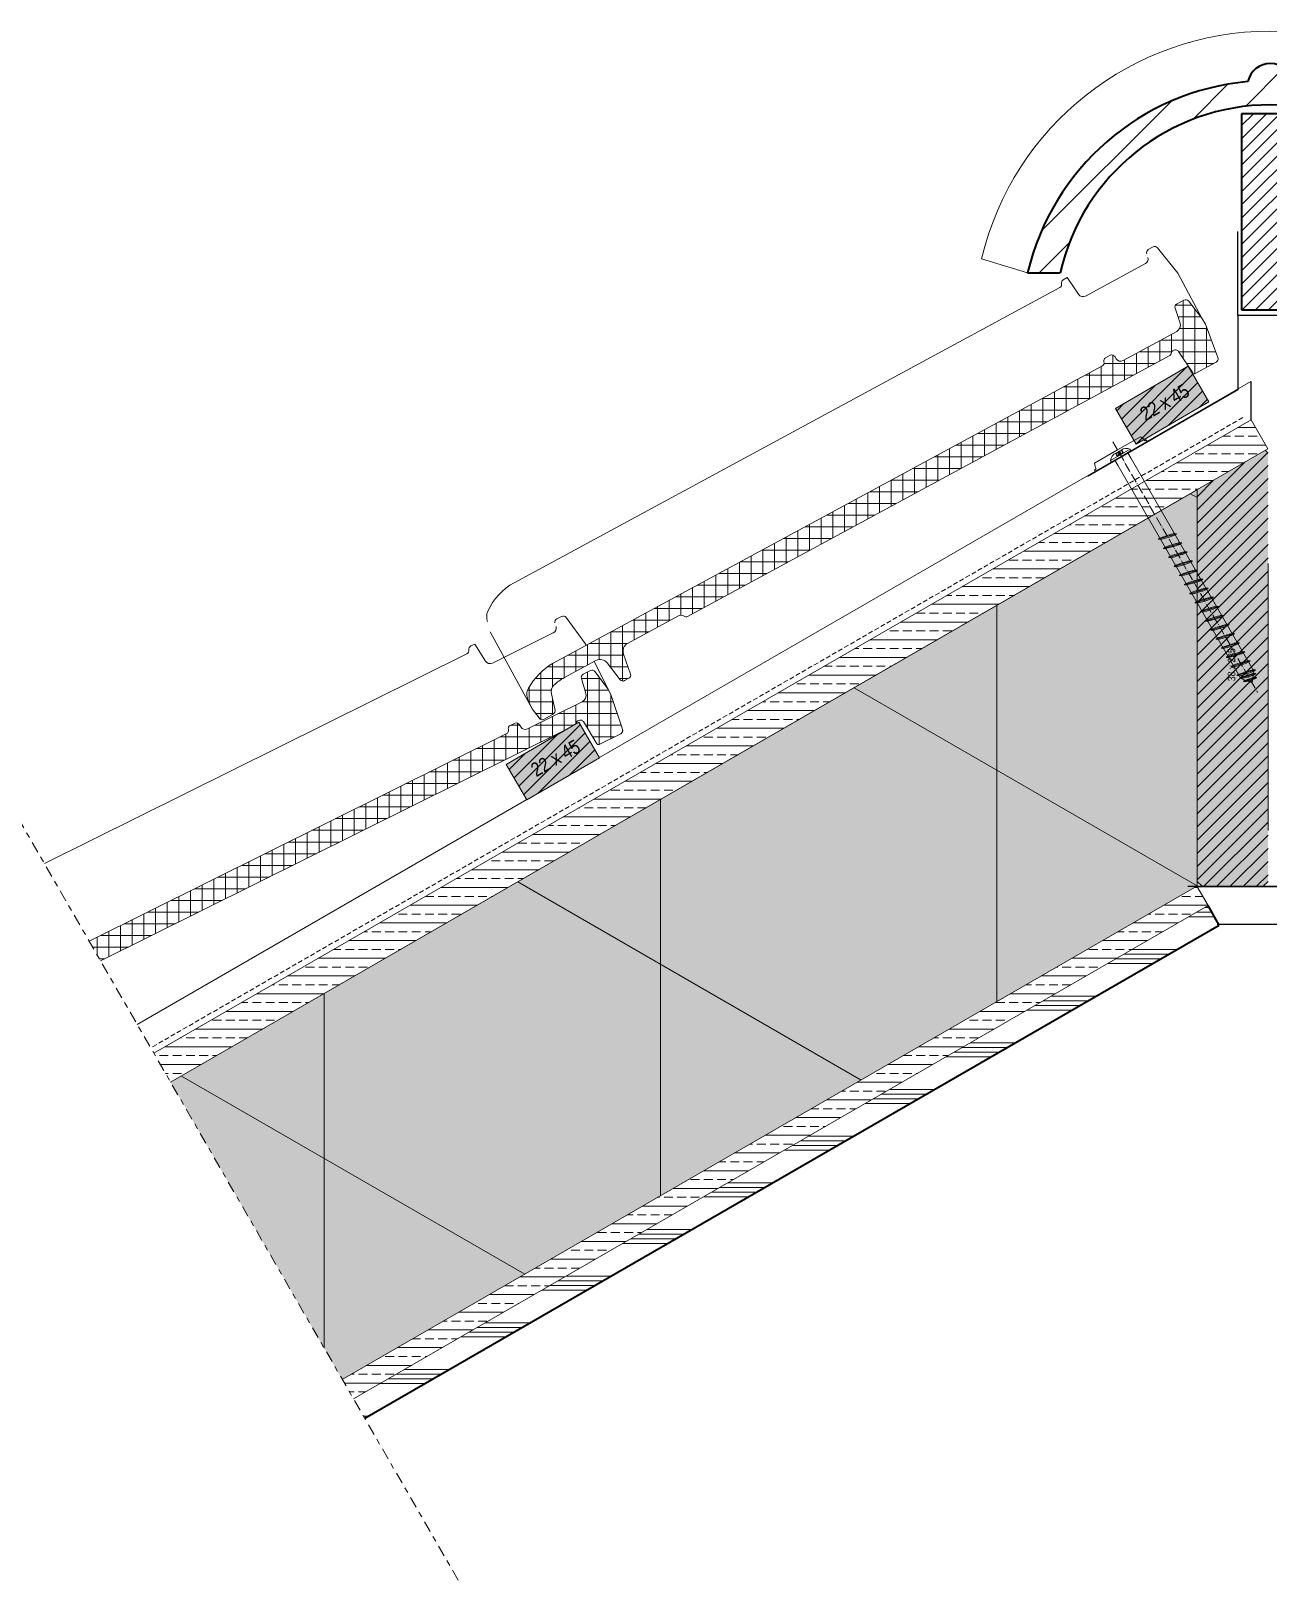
# Model space of a CAD drawing. Header units: millimetres. Extents: x 1813 to 34621, y -2347 to 13791.
# Drawn here: x 9071 to 9733, y 1155 to 1984 of the extents above; entities that cross this region are included whole.
import ezdxf

# ---------------------------------------------------------------- set-up
doc = ezdxf.new("R2010")
doc.units = ezdxf.units.MM
for name, pattern in [('MV_center', [15, 6, -3, 3, -3]), ('MV_hartlijn_staal', [6.6, 5, -0.8, 0, -0.8]), ('MV_hidden', [3.75, 2.5, -1.25])]:
    doc.linetypes.add(name, pattern=pattern)
for name, color, linetype, lineweight in [('A-ANNO-NOTE', 131, 'Continuous', 18), ('A-DETL', 90, 'Continuous', 13), ('A-DETL-GENF', 92, 'Continuous', 18), ('A-DETL-MEDM', 33, 'Continuous', 18), ('A-DETL-THIN', 151, 'Continuous', 18)]:
    doc.layers.add(name, color=color, linetype=linetype, lineweight=lineweight)
doc.styles.add('Swis721 Cn BT', font='swissc.ttf', dxfattribs={"height": 4})
doc.styles.add('Swis721 Cn BT_1', font='swissc.ttf', dxfattribs={"height": 7.5})
pattern_1 = [(0, (0, 0), (0, 9.476), []), (0, (0, 4.738), (0, 9.476), [4.738, -2.369])]
pattern_2 = [(0, (0, 0), (0, 6.25), []), (90, (0, 0), (-6.25, 4e-16), [])]

# ---------------------------------------------------------------- blocks, each defined once
blk = doc.blocks.new('42 isolatie - Type 1-5117734-Details Verbouwingen')
at = {"layer": 'A-DETL-GENF'}
blk.add_hatch(color=256, dxfattribs=at).paths.add_polyline_path([(272.08, 1.07), (800.28, 1.07), (800.28, 0.8), (906.51, 184.8), (272.08, 184.8), (272.08, 34.57)])
at = {"layer": 'A-DETL-GENF', "lineweight": 13}
h = blk.add_hatch(dxfattribs=at)
h.set_pattern_fill('FP_6', color=256, style=0, pattern_type=2)
h.set_pattern_definition([(60, (-2126.39, 181.76), (-155.885, 90), []), (120, (-2126.39, 181.76), (-155.885, -90), [])])
h.paths.add_polyline_path([(272.08, 1.07), (800.28, 1.07), (800.28, 0.8), (906.51, 184.8), (272.08, 184.8), (272.08, 34.57)])
at = {"layer": 'A-DETL-GENF'}
for p, q in [((906.51, 184.8), (272.08, 184.8)), ((801.69, 3.25), (906.51, 184.8)), ((800.28, 0.8), (801.69, 3.25))]:
    blk.add_line(p, q, dxfattribs=at)
blk = doc.blocks.new('00 hout_rechthoekig_sls1 - Vuren Gewolmaniseerd 22x45-V175-Details Verbouwingen')
at = {"layer": 'A-DETL-GENF', "lineweight": 13}
blk.add_hatch(color=256, dxfattribs=at).paths.add_polyline_path([(0, -22), (45, -22), (45, 0), (0, 0), (0, -20.43)])
at = {"layer": 'A-DETL-MEDM', "lineweight": 13}
h = blk.add_hatch(dxfattribs=at)
h.set_pattern_fill('FP_249', color=256, style=0, pattern_type=2)
h.set_pattern_definition([(14.83, (-8861.897, 3310.562), (-1.2797598, 4.8334475), [])])
h.paths.add_polyline_path([(0, -22), (45, -22), (45, 0), (0, 0), (0, -20.43)])
at = {"layer": 'A-DETL-MEDM'}
for p, q in [((0, 0), (45, 0)), ((0, -22), (0, 0)), ((45, 0), (45, -22)), ((45, 0), (45, -22)), ((45, 0), (45, -22)), ((45, -22), (0, -22)), ((45, -22), (0, -22))]:
    blk.add_line(p, q, dxfattribs=at)
blk = doc.blocks.new('47 dakpan OVH-pan_ver1 - nokvorst-5112820-Details Verbouwingen')
at = {"layer": 'A-DETL-GENF', "lineweight": 13}
h = blk.add_hatch(dxfattribs=at)
h.set_pattern_fill('FP_250', color=256, style=0, pattern_type=2)
h.set_pattern_definition([(45, (-9734.146, -1919.421), (-10.606602, 10.606602), [])])
h.paths.add_polyline_path([(-112.35, -64.73), (-109.86, -55.53), (-106.69, -46.67), (-102.83, -38.16), (-98.25, -29.94), (-92.99, -22.07), (-87.15, -14.7), (-80.71, -7.84), (-73.69, -1.48), (-66.23, 4.25), (-58.32, 9.34), (-49.97, 13.8), (-41.34, 17.55), (-32.43, 20.57), (-23.24, 22.87), (-13.96, 24.41), (-4.59, 25.17), (4.88, 25.17), (14.26, 24.41), (23.54, 22.87), (32.73, 20.57), (41.64, 17.55), (50.27, 13.8), (58.62, 9.34), (66.53, 4.25), (73.99, -1.48), (81.01, -7.84), (87.45, -14.7), (93.29, -22.07), (98.55, -29.94), (103.13, -38.16), (106.99, -46.67), (110.16, -55.53), (112.65, -64.73), (130.15, -64.73), (127.11, -53.91), (123.24, -43.51), (118.57, -33.54), (113.03, -23.93), (106.67, -14.75), (99.63, -6.18), (91.89, 1.76), (83.47, 9.08), (74.52, 15.64), (65.06, 21.42), (55.08, 26.44), (44.8, 30.58), (34.28, 33.83), (23.44, 36.21), (12.3, 37.71), (11.28, 40.59), (9.59, 43.13), (7.33, 45.18), (4.64, 46.62), (1.68, 47.36), (-1.37, 47.36), (-4.33, 46.62), (-7.02, 45.18), (-9.27, 43.13), (-10.97, 40.59), (-11.99, 37.71), (-23.13, 36.21), (-33.96, 33.83), (-44.49, 30.58), (-54.77, 26.44), (-64.75, 21.42), (-74.21, 15.64), (-83.15, 9.08), (-91.58, 1.75), (-99.32, -6.19), (-106.36, -14.75), (-112.72, -23.93), (-118.25, -33.54), (-122.93, -43.51), (-126.79, -53.91), (-129.84, -64.73)])
at = {"layer": 'A-DETL-GENF'}
for p, q in [((-129.84, -64.73), (-154.55, -57.17)), ((154.55, -56.81), (130.15, -64.73))]:
    blk.add_line(p, q, dxfattribs=at)
at = {"layer": 'A-DETL-GENF', "lineweight": 35}
for p, q in [((-129.84, -64.73), (-112.35, -64.73)), ((112.65, -64.73), (130.15, -64.73))]:
    blk.add_line(p, q, dxfattribs=at)
at = {"layer": 'A-DETL-GENF'}
blk.add_arc((0.04, -94.25), 158.98, 13.62254, 166.51318, dxfattribs=at)
at = {"layer": 'A-DETL-GENF', "lineweight": 35}
for centre, radius, start, end in [((0.16, 35.01), 12.44, 12.55761, 167.44239), ((0.16, -95.26), 133.53, 95.21906, 166.78216), ((0.16, -95.26), 133.53, 13.21906, 84.78094), ((0.15, -90.04), 115.31, 12.68038, 167.32103)]:
    blk.add_arc(centre, radius, start, end, dxfattribs=at)
blk = doc.blocks.new('NLRS_00_DI_hout_rechthoekig1 - SLS 38x235-5112782-Details Verbouwingen')
at = {"layer": 'A-DETL-GENF'}
h = blk.add_hatch(color=256, dxfattribs=at)
h.paths.add_polyline_path([(0, -2.83), (0, -35.17), (2.83, -38), (232.17, -38), (233.59, -36.58), (212.46, 0), (2.83, 0)])
h.paths.add_polyline_path([(234.72, -2.55), (235, -3.03), (235, -2.83)])
at = {"layer": 'A-DETL-MEDM', "lineweight": 13}
h = blk.add_hatch(dxfattribs=at)
h.set_pattern_fill('FP_251', color=256, style=0, pattern_type=2)
h.set_pattern_definition([(315, (-1526.112, 9695.035), (3.535534, 3.535534), [])])
h.paths.add_polyline_path([(0, -2.83), (0, -35.17), (2.83, -38), (232.17, -38), (233.59, -36.58), (212.46, 0), (2.83, 0)])
h.paths.add_polyline_path([(234.72, -2.55), (235, -3.03), (235, -2.83)])
at = {"layer": 'A-DETL-MEDM'}
for p, q in [((0, -2.83), (2.83, 0)), ((2.83, 0), (0, -2.83)), ((2.83, 0), (212.46, 0)), ((0, -2.83), (0, -35.17)), ((234.72, -2.55), (235, -2.83)), ((234.72, -2.55), (235, -2.83)), ((235, -3.03), (235, -2.83)), ((2.83, -38), (0, -35.17)), ((0, -35.17), (2.83, -38)), ((30.1, -38), (173.03, -38)), ((233.59, -36.58), (232.17, -38)), ((232.17, -38), (233.59, -36.58))]:
    blk.add_line(p, q, dxfattribs=at)
blk = doc.blocks.new('00 hout_rechthoekig_sls1 - Vuren Gewolmaniseerd 22x45-V176-Details Verbouwingen')
at = {"layer": 'A-DETL-GENF', "lineweight": 13}
blk.add_hatch(color=256, dxfattribs=at).paths.add_polyline_path([(0, -22), (45, -22), (45, 0), (0, 0), (0, -13.29)])
at = {"layer": 'A-DETL-MEDM', "lineweight": 13}
h = blk.add_hatch(dxfattribs=at)
h.set_pattern_fill('FP_252', color=256, style=0, pattern_type=2)
h.set_pattern_definition([(14.83, (-9239.558, 3309.7), (-1.2797598, 4.8334475), [])])
h.paths.add_polyline_path([(0, -22), (45, -22), (45, 0), (0, 0), (0, -13.29)])
at = {"layer": 'A-DETL-MEDM'}
for p, q in [((0, 0), (45, 0)), ((0, -22), (0, 0)), ((45, 0), (45, -22)), ((45, 0), (45, -22)), ((45, 0), (45, -22)), ((45, -22), (0, -22)), ((45, -22), (0, -22))]:
    blk.add_line(p, q, dxfattribs=at)
blk = doc.blocks.new('42 isolatie - Type 1-5117735-Details Verbouwingen')
at = {"layer": 'A-DETL-GENF'}
blk.add_hatch(color=256, dxfattribs=at).paths.add_polyline_path([(272.08, -1.07), (272.08, -184.36), (333.77, -182.7), (334.09, -182.81), (334.37, -183), (334.89, -183.55), (335.24, -183.79), (335.64, -183.94), (336.06, -184), (337.34, -183.87), (337.84, -183.58), (338.17, -183.24), (338.31, -183.05), (338.49, -182.64), (338.56, -182.23), (339.39, -168.38), (339.53, -167.94), (339.87, -167.62), (340.31, -167.5), (353.65, -167.19), (354.08, -167.34), (354.46, -167.59), (354.77, -167.92), (354.99, -168.32), (355.19, -169.26), (357.75, -184.8), (906.51, -184.8), (800.28, -0.8), (800.28, -1.07), (288.28, -1.07)])
at = {"layer": 'A-DETL-GENF', "lineweight": 13}
h = blk.add_hatch(dxfattribs=at)
h.set_pattern_fill('FP_74', color=256, style=0, pattern_type=2)
h.set_pattern_definition([(300, (-2126.39, -181.76), (-155.885, -90), []), (240, (-2126.39, -181.76), (-155.885, 90), [])])
h.paths.add_polyline_path([(272.08, -1.07), (272.08, -184.36), (333.77, -182.7), (334.09, -182.81), (334.37, -183), (334.89, -183.55), (335.24, -183.79), (335.64, -183.94), (336.06, -184), (337.34, -183.87), (337.84, -183.58), (338.17, -183.24), (338.31, -183.05), (338.49, -182.64), (338.56, -182.23), (339.39, -168.38), (339.53, -167.94), (339.87, -167.62), (340.31, -167.5), (353.65, -167.19), (354.08, -167.34), (354.46, -167.59), (354.77, -167.92), (354.99, -168.32), (355.19, -169.26), (357.75, -184.8), (906.51, -184.8), (800.28, -0.8), (800.28, -1.07), (288.28, -1.07)])
at = {"layer": 'A-DETL-GENF'}
for p, q in [((801.69, -3.25), (800.28, -0.8)), ((906.51, -184.8), (801.69, -3.25)), ((357.75, -184.8), (906.51, -184.8))]:
    blk.add_line(p, q, dxfattribs=at)
blk = doc.blocks.new('NLRS_28_DI_schroeven 2D - Tellerkop-schroef 10_0x140mm-5117738-Details Verbouwingen')
at = {"layer": 'A-DETL-GENF', "linetype": 'MV_hartlijn_staal', "lineweight": 13}
blk.add_line((0, -9.1), (0, 145.9), dxfattribs=at)
at = {"layer": 'A-DETL-GENF', "lineweight": 5}
for p, q in [((-5, 134.89), (-4.25, 134.25)), ((5, 132.57), (-5, 134.89)), ((-4.26, 136.66), (-3.51, 136.02)), ((4.26, 134.67), (-4.26, 136.66)), ((-4, 135), (0, 140)), ((-4, 3.55), (-4, 135)), ((-3.52, 138.71), (-2.77, 138.07)), ((3.52, 137.07), (-3.52, 138.71)), ((0, 140), (4, 135)), ((2.77, 137.71), (3.52, 137.07)), ((3.51, 135.31), (4.26, 134.67)), ((4, 135), (4, 3.55)), ((4.25, 133.21), (5, 132.57)), ((-5, 129.28), (-4.25, 128.64)), ((5, 126.95), (-5, 129.28)), ((4.25, 127.59), (5, 126.95)), ((-5, 123.66), (-4.25, 123.02)), ((5, 121.33), (-5, 123.66)), ((-5, 118.04), (-4.25, 117.4)), ((5, 115.72), (-5, 118.04)), ((4.25, 121.97), (5, 121.33)), ((4.25, 116.36), (5, 115.72)), ((-5, 112.43), (-4.25, 111.79)), ((5, 110.1), (-5, 112.43)), ((4.25, 110.74), (5, 110.1)), ((-5, 106.81), (-4.25, 106.17)), ((5, 104.48), (-5, 106.81)), ((-5, 101.19), (-4.25, 100.55)), ((5, 98.86), (-5, 101.19)), ((4.25, 105.12), (5, 104.48)), ((-5, 95.58), (-4.25, 94.94)), ((5, 93.25), (-5, 95.58)), ((4.25, 99.5), (5, 98.86)), ((4.25, 93.89), (5, 93.25)), ((-5, 89.96), (-4.25, 89.32)), ((5, 87.63), (-5, 89.96)), ((-5, 84.34), (-4.25, 83.7)), ((5, 82.01), (-5, 84.34)), ((4.25, 88.27), (5, 87.63)), ((-5, 78.72), (-4.25, 78.08)), ((5, 76.4), (-5, 78.72)), ((4.25, 82.65), (5, 82.01)), ((4.25, 77.04), (5, 76.4)), ((-5, 73.11), (-4.25, 72.47)), ((5, 70.78), (-5, 73.11)), ((-5, 67.49), (-4.25, 66.85)), ((5, 65.16), (-5, 67.49)), ((4.25, 71.42), (5, 70.78)), ((-5, 61.87), (-4.25, 61.23)), ((5, 59.55), (-5, 61.87)), ((4.25, 65.8), (5, 65.16)), ((4.25, 60.19), (5, 59.55)), ((-5, 56.26), (-4.25, 55.62)), ((5, 53.93), (-5, 56.26)), ((-5, 50.64), (-4.25, 50)), ((5, 48.31), (-5, 50.64)), ((4.25, 54.57), (5, 53.93)), ((4.25, 48.95), (5, 48.31)), ((-16, 0), (16, 0)), ((-16, 0), (-16, -1)), ((-4, 3.55), (-4, 0)), ((4, 3.55), (4, 0)), ((16, 0), (16, -1)), ((-16, -1), (-15, -1)), ((-14.2, -4), (0, -4)), ((-6, 0), (-6, -1)), ((6, 0), (-6, 0)), ((-6, -1), (6, -1)), ((-1.84, -3.01), (-1.84, -1.3)), ((-1.84, -1.3), (1.84, -1.3)), ((2, -3), (-1.68, -3)), ((-1.59, -2.99), (-1.59, -1.3)), ((-0.71, -3), (-0.71, -1.3)), ((-0.25, -3), (-0.25, -1.3)), ((14.2, -4), (0, -4)), ((0.25, -3), (0.25, -1.3)), ((0.71, -3), (0.71, -1.3)), ((1.59, -2.99), (1.59, -1.3)), ((1.84, -3), (1.84, -1.3)), ((6, -1), (6, 0)), ((16, -1), (15, -1))]:
    blk.add_line(p, q, dxfattribs=at)
at = {"layer": 'A-DETL-GENF'}
for p, q in [((-4, 3.55), (-4, 0)), ((4, 3.55), (4, 0))]:
    blk.add_line(p, q, dxfattribs=at)
at = {"layer": 'A-DETL-GENF', "lineweight": 5}
for centre, radius, start, end in [((-6.79, -0.41), 8.23, 184.12592, 205.87408), ((-2.16, 1.64), 4.66, 214.46188, 276.92192), ((2.16, 1.64), 4.66, 263.07808, 325.53812), ((6.79, -0.41), 8.23, 334.12592, 355.87408)]:
    blk.add_arc(centre, radius, start, end, dxfattribs=at)
for points in [[(-5, 134.89), (-3.5, 135.45), (4.25, 133.21)], [(-4.26, 136.66), (-3.01, 137.14), (3.51, 135.31)], [(-4.25, 134.25), (4.37, 131.99), (5, 132.57)], [(-3.52, 138.71), (-2.51, 139.11), (2.77, 137.71)], [(-3.51, 136.02), (3.73, 134.19), (4.26, 134.67)], [(-2.77, 138.07), (3.1, 136.67), (3.52, 137.07)], [(-5, 129.28), (-3.5, 129.84), (4.25, 127.59)], [(-4.25, 128.64), (4.37, 126.38), (5, 126.95)], [(-5, 123.66), (-3.5, 124.22), (4.25, 121.97)], [(-5, 118.04), (-3.5, 118.6), (4.25, 116.36)], [(-4.25, 123.02), (4.37, 120.76), (5, 121.33)], [(-4.25, 117.4), (4.37, 115.14), (5, 115.72)], [(-5, 112.43), (-3.5, 112.99), (4.25, 110.74)], [(-4.25, 111.79), (4.37, 109.52), (5, 110.1)], [(-5, 106.81), (-3.5, 107.37), (4.25, 105.12)], [(-5, 101.19), (-3.5, 101.75), (4.25, 99.5)], [(-4.25, 106.17), (4.37, 103.91), (5, 104.48)], [(-4.25, 100.55), (4.37, 98.29), (5, 98.86)], [(-5, 95.58), (-3.5, 96.13), (4.25, 93.89)], [(-4.25, 94.94), (4.37, 92.67), (5, 93.25)], [(-5, 89.96), (-3.5, 90.52), (4.25, 88.27)], [(-5, 84.34), (-3.5, 84.9), (4.25, 82.65)], [(-4.25, 89.32), (4.37, 87.06), (5, 87.63)], [(-4.25, 83.7), (4.37, 81.44), (5, 82.01)], [(-5, 78.72), (-3.5, 79.28), (4.25, 77.04)], [(-4.25, 78.08), (4.37, 75.82), (5, 76.4)], [(-5, 73.11), (-3.5, 73.67), (4.25, 71.42)], [(-5, 67.49), (-3.5, 68.05), (4.25, 65.8)], [(-4.25, 72.47), (4.37, 70.21), (5, 70.78)], [(-4.25, 66.85), (4.37, 64.59), (5, 65.16)], [(-5, 61.87), (-3.5, 62.43), (4.25, 60.19)], [(-4.25, 61.23), (4.37, 58.97), (5, 59.55)], [(-5, 56.26), (-3.5, 56.82), (4.25, 54.57)], [(-5, 50.64), (-3.5, 51.2), (4.25, 48.95)], [(-4.25, 55.62), (4.37, 53.36), (5, 53.93)], [(-4.25, 50), (4.37, 47.74), (5, 48.31)]]:
    blk.add_open_spline(points, degree=2, dxfattribs=at)
blk = doc.blocks.new('NLRS_28_DI_schroeven 2D - Tellerkop-schroef 10_0x140mm-5112787-Details Verbouwingen')
at = {"layer": 'A-DETL-GENF', "linetype": 'MV_hartlijn_staal', "lineweight": 13}
blk.add_line((0, 9.1), (0, -145.9), dxfattribs=at)
at = {"layer": 'A-DETL-GENF', "lineweight": 5}
for p, q in [((-16, 0), (-16, 1)), ((-16, 1), (-15, 1)), ((-14.2, 4), (0, 4)), ((-6, 1), (6, 1)), ((-6, 0), (-6, 1)), ((6, 0), (-6, 0)), ((-4, -3.55), (-4, 0)), ((-1.84, 3.01), (-1.84, 1.3)), ((-1.84, 1.3), (1.84, 1.3)), ((2, 3), (-1.68, 3)), ((-1.59, 2.99), (-1.59, 1.3)), ((-0.71, 3), (-0.71, 1.3)), ((-0.25, 3), (-0.25, 1.3)), ((14.2, 4), (0, 4)), ((0.25, 3), (0.25, 1.3)), ((0.71, 3), (0.71, 1.3)), ((1.59, 2.99), (1.59, 1.3)), ((1.84, 3), (1.84, 1.3)), ((4, -3.55), (4, 0)), ((6, 1), (6, 0)), ((16, 1), (15, 1)), ((16, 0), (16, 1)), ((-16, 0), (16, 0)), ((-4, -3.55), (-4, -135)), ((4, -135), (4, -3.55)), ((5, -48.31), (-5, -50.64)), ((4.25, -48.95), (5, -48.31)), ((-5, -50.64), (-4.25, -50)), ((5, -53.93), (-5, -56.26)), ((-5, -56.26), (-4.25, -55.62)), ((4.25, -54.57), (5, -53.93)), ((5, -59.55), (-5, -61.87)), ((-5, -61.87), (-4.25, -61.23)), ((5, -65.16), (-5, -67.49)), ((4.25, -60.19), (5, -59.55)), ((4.25, -65.8), (5, -65.16)), ((-5, -67.49), (-4.25, -66.85)), ((5, -70.78), (-5, -73.11)), ((-5, -73.11), (-4.25, -72.47)), ((4.25, -71.42), (5, -70.78)), ((5, -76.4), (-5, -78.72)), ((-5, -78.72), (-4.25, -78.08)), ((5, -82.01), (-5, -84.34)), ((4.25, -77.04), (5, -76.4)), ((4.25, -82.65), (5, -82.01)), ((-5, -84.34), (-4.25, -83.7)), ((5, -87.63), (-5, -89.96)), ((-5, -89.96), (-4.25, -89.32)), ((4.25, -88.27), (5, -87.63)), ((5, -93.25), (-5, -95.58)), ((-5, -95.58), (-4.25, -94.94)), ((5, -98.86), (-5, -101.19)), ((4.25, -93.89), (5, -93.25)), ((4.25, -99.5), (5, -98.86)), ((-5, -101.19), (-4.25, -100.55)), ((5, -104.48), (-5, -106.81)), ((-5, -106.81), (-4.25, -106.17)), ((4.25, -105.12), (5, -104.48)), ((5, -110.1), (-5, -112.43)), ((-5, -112.43), (-4.25, -111.79)), ((5, -115.72), (-5, -118.04)), ((4.25, -110.74), (5, -110.1)), ((4.25, -116.36), (5, -115.72)), ((-5, -118.04), (-4.25, -117.4)), ((5, -121.33), (-5, -123.66)), ((-5, -123.66), (-4.25, -123.02)), ((4.25, -121.97), (5, -121.33)), ((5, -126.95), (-5, -129.28)), ((-5, -129.28), (-4.25, -128.64)), ((5, -132.57), (-5, -134.89)), ((4.25, -127.59), (5, -126.95)), ((4.25, -133.21), (5, -132.57)), ((-5, -134.89), (-4.25, -134.25)), ((4.26, -134.67), (-4.26, -136.66)), ((-4.26, -136.66), (-3.51, -136.02)), ((-4, -135), (0, -140)), ((3.52, -137.07), (-3.52, -138.71)), ((-3.52, -138.71), (-2.77, -138.07)), ((0, -140), (4, -135)), ((2.77, -137.71), (3.52, -137.07)), ((3.51, -135.31), (4.26, -134.67))]:
    blk.add_line(p, q, dxfattribs=at)
at = {"layer": 'A-DETL-GENF'}
for p, q in [((-4, -3.55), (-4, 0)), ((4, -3.55), (4, 0))]:
    blk.add_line(p, q, dxfattribs=at)
at = {"layer": 'A-DETL-GENF', "lineweight": 5}
for centre, radius, start, end in [((-6.79, 0.41), 8.23, 154.12592, 175.87408), ((-2.16, -1.64), 4.66, 83.07808, 145.53812), ((2.16, -1.64), 4.66, 34.46188, 96.92192), ((6.79, 0.41), 8.23, 4.12592, 25.87408)]:
    blk.add_arc(centre, radius, start, end, dxfattribs=at)
for points in [[(-5, -50.64), (-3.5, -51.2), (4.25, -48.95)], [(-4.25, -50), (4.37, -47.74), (5, -48.31)], [(-5, -56.26), (-3.5, -56.82), (4.25, -54.57)], [(-4.25, -55.62), (4.37, -53.36), (5, -53.93)], [(-5, -61.87), (-3.5, -62.43), (4.25, -60.19)], [(-5, -67.49), (-3.5, -68.05), (4.25, -65.8)], [(-4.25, -61.23), (4.37, -58.97), (5, -59.55)], [(-4.25, -66.85), (4.37, -64.59), (5, -65.16)], [(-5, -73.11), (-3.5, -73.67), (4.25, -71.42)], [(-4.25, -72.47), (4.37, -70.21), (5, -70.78)], [(-5, -78.72), (-3.5, -79.28), (4.25, -77.04)], [(-5, -84.34), (-3.5, -84.9), (4.25, -82.65)], [(-4.25, -78.08), (4.37, -75.82), (5, -76.4)], [(-4.25, -83.7), (4.37, -81.44), (5, -82.01)], [(-5, -89.96), (-3.5, -90.52), (4.25, -88.27)], [(-4.25, -89.32), (4.37, -87.06), (5, -87.63)], [(-5, -95.58), (-3.5, -96.13), (4.25, -93.89)], [(-5, -101.19), (-3.5, -101.75), (4.25, -99.5)], [(-4.25, -94.94), (4.37, -92.67), (5, -93.25)], [(-4.25, -100.55), (4.37, -98.29), (5, -98.86)], [(-5, -106.81), (-3.5, -107.37), (4.25, -105.12)], [(-4.25, -106.17), (4.37, -103.91), (5, -104.48)], [(-5, -112.43), (-3.5, -112.99), (4.25, -110.74)], [(-4.25, -111.79), (4.37, -109.52), (5, -110.1)], [(-4.25, -117.4), (4.37, -115.14), (5, -115.72)], [(-5, -118.04), (-3.5, -118.6), (4.25, -116.36)], [(-5, -123.66), (-3.5, -124.22), (4.25, -121.97)], [(-4.25, -123.02), (4.37, -120.76), (5, -121.33)], [(-5, -129.28), (-3.5, -129.84), (4.25, -127.59)], [(-4.25, -128.64), (4.37, -126.38), (5, -126.95)], [(-4.25, -134.25), (4.37, -131.99), (5, -132.57)], [(-5, -134.89), (-3.5, -135.45), (4.25, -133.21)], [(-4.26, -136.66), (-3.01, -137.14), (3.51, -135.31)], [(-3.52, -138.71), (-2.51, -139.11), (2.77, -137.71)], [(-3.51, -136.02), (3.73, -134.19), (4.26, -134.67)], [(-2.77, -138.07), (3.1, -136.67), (3.52, -137.07)]]:
    blk.add_open_spline(points, degree=2, dxfattribs=at)
blk = doc.blocks.new('00_maskeer1 - Type 1-5117790-Details Verbouwingen')
at = {"layer": 'A-DETL-GENF', "linetype": 'MV_center'}
blk.add_line((442.88, 0), (-100, 0), dxfattribs=at)

msp = doc.modelspace()

# ---------------------------------------------------------------- hatches: boundary and pattern name
at = {"layer": 'A-DETL-GENF', "lineweight": 13}
h = msp.add_hatch(dxfattribs=at)
h.set_pattern_fill('FP_12', color=250, style=0, pattern_type=2)
h.set_pattern_definition([(45, (0, 0), (-3.535534, 3.535534), [])])
h.paths.add_polyline_path([(9718.79, 1834.89), (9749.79, 1834.89), (9749.79, 1939.89), (9718.79, 1939.89), (9718.79, 1842.07)])
h = msp.add_hatch(dxfattribs=at)
h.set_pattern_fill('FP_19', color=254, style=0, pattern_type=2)
h.set_pattern_definition(pattern_2)
h.paths.add_polyline_path([(9344.26, 1615.47), (9344.73, 1615.5), (9345.18, 1615.63), (9349.95, 1618.21), (9350.45, 1618.57), (9350.87, 1619.03), (9351.17, 1619.57), (9351.35, 1620.16), (9351.4, 1620.78), (9351.31, 1621.39), (9349.4, 1629.42), (9349.26, 1630.41), (9349.33, 1631.4), (9349.61, 1632.36), (9350.08, 1633.24), (9350.73, 1634), (9353.43, 1636.21), (9356.39, 1638.07), (9373.23, 1647.19), (9374.27, 1647.58), (9375.37, 1647.73), (9376.47, 1647.61), (9377.52, 1647.25), (9378.45, 1646.65), (9379.22, 1645.85), (9386.48, 1636.58), (9386.85, 1636.35), (9387.27, 1636.21), (9387.71, 1636.17), (9388.14, 1636.23), (9388.55, 1636.39), (9391.23, 1637.9), (9391.52, 1638.23), (9391.72, 1638.62), (9391.83, 1639.04), (9391.84, 1639.48), (9391.74, 1639.91), (9388.05, 1650.62), (9387.79, 1651.71), (9387.8, 1652.82), (9388.06, 1653.89), (9388.57, 1654.88), (9389.3, 1655.72), (9390.2, 1656.37), (9417.37, 1671.08), (9417.97, 1671.32), (9418.59, 1671.42), (9419.23, 1671.38), (9419.84, 1671.21), (9420.76, 1670.72), (9421.15, 1670.61), (9421.55, 1670.59), (9421.95, 1670.66), (9422.33, 1670.82), (9680.71, 1810.73), (9680.93, 1810.98), (9681.09, 1811.28), (9681.26, 1812.02), (9681.44, 1812.41), (9681.71, 1812.74), (9682.04, 1813), (9683.22, 1813.52), (9683.65, 1813.55), (9684.08, 1813.47), (9684.48, 1813.3), (9684.82, 1813.04), (9685.1, 1812.71), (9692.75, 1801.14), (9693.09, 1800.83), (9693.53, 1800.72), (9693.98, 1800.83), (9705.69, 1807.24), (9705.98, 1807.58), (9706.19, 1807.99), (9706.29, 1808.43), (9706.28, 1808.89), (9706.16, 1809.33), (9699.44, 1827.2), (9697.65, 1830.49), (9690.05, 1839.99), (9689.68, 1840.22), (9689.27, 1840.36), (9688.83, 1840.39), (9688.4, 1840.33), (9688, 1840.17), (9684.02, 1838.01), (9683.69, 1837.76), (9683.42, 1837.43), (9683.23, 1837.06), (9683.13, 1836.65), (9683.12, 1836.23), (9683.21, 1835.82), (9685.89, 1827.8), (9686.06, 1826.95), (9686.04, 1826.08), (9685.82, 1825.24), (9685.41, 1824.48), (9684.83, 1823.83), (9684.12, 1823.33), (9655.4, 1807.79), (9654.76, 1807.53), (9654.07, 1807.45), (9653.39, 1807.53), (9652.74, 1807.78), (9652.18, 1808.18), (9651.73, 1808.7), (9650.67, 1810.22), (9650.3, 1810.5), (9649.88, 1810.68), (9649.43, 1810.75), (9648.97, 1810.72), (9648.53, 1810.58), (9645.68, 1808.98), (9645.41, 1808.67), (9645.2, 1808.32), (9645.08, 1807.93), (9645.05, 1807.52), (9645.2, 1806.66), (9645.17, 1806.2), (9645.03, 1805.76), (9644.8, 1805.36), (9644.47, 1805.04), (9644.07, 1804.8), (9350.31, 1645.74), (9345.12, 1642.08), (9340.66, 1637.55), (9337.07, 1632.3), (9336.49, 1630.82), (9336.26, 1629.26), (9336.39, 1627.68), (9336.87, 1626.17), (9339.02, 1621.25), (9343.38, 1615.76), (9343.81, 1615.56)])
h = msp.add_hatch(dxfattribs=at)
h.set_pattern_fill('FP_11', color=250, style=0, pattern_type=2)
h.set_pattern_definition(pattern_1)
h.paths.add_polyline_path([(9145.6, 1421.36), (9732.94, 1760.46), (9723.94, 1776.05), (9136.6, 1436.95)])
h = msp.add_hatch(dxfattribs=at)
h.set_pattern_fill('FP_19', color=254, style=0, pattern_type=2)
h.set_pattern_definition(pattern_2)
h.paths.add_polyline_path([(9108.09, 1486.34), (9357.37, 1610.24), (9362.49, 1613.21), (9362.67, 1613.9), (9362.87, 1614.28), (9363.15, 1614.6), (9363.49, 1614.85), (9364.68, 1615.33), (9365.12, 1615.34), (9365.54, 1615.25), (9365.93, 1615.06), (9366.27, 1614.79), (9366.71, 1614.17), (9373.77, 1602.62), (9374.1, 1602.3), (9374.54, 1602.17), (9374.99, 1602.27), (9386.92, 1608.26), (9387.23, 1608.6), (9387.45, 1609), (9387.56, 1609.44), (9387.57, 1609.89), (9387.47, 1610.34), (9381.37, 1628.43), (9379.7, 1631.79), (9372.43, 1641.54), (9372.07, 1641.78), (9371.66, 1641.93), (9371.23, 1641.99), (9370.8, 1641.94), (9370.39, 1641.79), (9366.34, 1639.78), (9366, 1639.53), (9365.72, 1639.22), (9365.52, 1638.85), (9365.4, 1638.44), (9365.38, 1638.02), (9365.45, 1637.61), (9367.85, 1629.51), (9368, 1628.65), (9367.91, 1627.68), (9367.69, 1626.95), (9367.25, 1626.2), (9366.65, 1625.57), (9365.92, 1625.1), (9336.68, 1610.57), (9336.03, 1610.34), (9335.34, 1610.28), (9334.66, 1610.38), (9334.02, 1610.66), (9333.47, 1611.07), (9333.04, 1611.61), (9332.04, 1613.17), (9331.68, 1613.45), (9331.27, 1613.65), (9330.82, 1613.74), (9330.36, 1613.73), (9329.92, 1613.6), (9327.01, 1612.1), (9326.72, 1611.8), (9326.51, 1611.45), (9326.38, 1611.07), (9326.33, 1610.66), (9326.44, 1609.8), (9326.4, 1609.34), (9326.25, 1608.9), (9326, 1608.52), (9325.66, 1608.2), (9325.23, 1607.96), (9101.95, 1496.97), (9107.85, 1486.76)])
h = msp.add_hatch(dxfattribs=at)
h.set_pattern_fill('FP_11', color=250, style=0, pattern_type=2)
h.set_pattern_definition(pattern_1)
h.paths.add_polyline_path([(9243.47, 1251.85), (9700.9, 1515.95), (9694.9, 1526.35), (9237.47, 1262.25)])
h = msp.add_hatch(dxfattribs=at)
h.set_pattern_fill('FP_9', color=254, style=0, pattern_type=2)
h.set_pattern_definition([(0, (0, 10), (0, 25), []), (0, (0, 12.5), (0, 25), []), (0, (0, 15), (0, 25), []), (0, (0, 17.5), (0, 25), [])])
h.paths.add_polyline_path([(9249.47, 1241.46), (9706.9, 1505.56), (9700.9, 1515.95), (9243.47, 1251.85)])

# ---------------------------------------------------------------- linework, layer by layer
at = {"layer": 'A-DETL', "lineweight": 35}
for p, q in [((9749.79, 1939.89), (9718.79, 1939.89)), ((9718.79, 1939.89), (9718.79, 1834.89)), ((9718.79, 1834.89), (9749.79, 1834.89)), ((9706.9, 1505.56), (9700.9, 1515.95)), ((9249.47, 1241.46), (9706.9, 1505.56))]:
    msp.add_line(p, q, dxfattribs=at)
at = {"layer": 'A-DETL', "lineweight": 25}
for p, q in [((9716.79, 1831.95), (9716.79, 1876.95)), ((9751.79, 1831.95), (9716.79, 1831.95)), ((9716.79, 1831.95), (9716.79, 1792.17)), ((9716.79, 1792.17), (9636.4, 1745.76)), ((9723.79, 1796.49), (9723.79, 1775.96)), ((9771.03, 1526.11), (9690.03, 1526.11)), ((9695.03, 1526.11), (9776.03, 1526.11)), ((9760.38, 1505.8), (9705.69, 1505.8))]:
    msp.add_line(p, q, dxfattribs=at)
at = {"layer": 'A-DETL', "lineweight": 18}
for p, q in [((9671.49, 1868.6), (9668.92, 1867.2)), ((9684.65, 1854.51), (9673.85, 1868.12)), ((9667.35, 1859.68), (9635.31, 1842.33)), ((9625.49, 1852.21), (9623.4, 1851.08)), ((9631.59, 1843.3), (9625.49, 1852.21)), ((9697.65, 1830.49), (9684.65, 1854.51)), ((9621.54, 1846.89), (9329.5, 1688.79)), ((9354.89, 1670.78), (9352.26, 1669.48)), ((9367.55, 1656.24), (9357.23, 1670.22)), ((9316.69, 1662.49), (9339.02, 1621.25)), ((9350.43, 1662.01), (9317.81, 1645.79)), ((9304.21, 1650.83), (9078.03, 1538.41)), ((9308.34, 1656), (9306.21, 1654.95)), ((9314.13, 1646.89), (9308.34, 1656)), ((9368, 1655.32), (9367.55, 1656.24)), ((9379.7, 1631.79), (9372.3, 1646.68))]:
    msp.add_line(p, q, dxfattribs=at)
at = {"layer": 'A-DETL'}
for p, q in [((9375.16, 1595.21), (9723.79, 1796.49)), ((9723.94, 1776.05), (9136.6, 1436.95)), ((9732.94, 1760.46), (9723.94, 1776.05)), ((9145.6, 1421.36), (9732.94, 1760.46)), ((9127.72, 1452.34), (9336.19, 1572.71)), ((9694.9, 1526.35), (9237.47, 1262.25)), ((9700.9, 1515.95), (9694.9, 1526.35)), ((9243.47, 1251.85), (9700.9, 1515.95))]:
    msp.add_line(p, q, dxfattribs=at)
at = {"layer": 'A-DETL', "linetype": 'MV_hidden', "lineweight": 18}
msp.add_line((9719.45, 1777.22), (9134.98, 1439.77), dxfattribs=at)
at = {"layer": 'A-DETL', "lineweight": 18}
for centre, radius, start, end in [((9669.81, 1865.56), 1.87, 118.54976, 198.54493), ((9672.39, 1866.95), 1.87, 38.52046, 118.5172), ((9666.02, 1862.15), 2.81, 298.32853, 18.32769), ((9624.29, 1849.44), 1.87, 118.42784, 193.71954), ((9620.64, 1848.54), 1.88, 298.56124, 13.93945), ((9633.97, 1844.8), 2.81, 212.24359, 298.4356), ((9344.94, 1660.27), 32.44, 118.42847, 155.72892), ((9322.29, 1670.62), 7.54, 156.67698, 199.80975), ((9353.1, 1667.8), 1.87, 116.54976, 196.54493), ((9355.72, 1669.1), 1.87, 36.52046, 116.5172), ((9349.19, 1664.53), 2.81, 296.32853, 16.32769), ((9303.37, 1652.51), 1.88, 296.56124, 11.93945), ((9307.04, 1653.28), 1.87, 116.42784, 191.71954), ((9316.56, 1648.31), 2.81, 210.24359, 296.4356)]:
    msp.add_arc(centre, radius, start, end, dxfattribs=at)
at = {"layer": 'A-DETL-THIN'}
for p, q in [((9683.21, 1835.82), (9685.89, 1827.8)), ((9688, 1840.17), (9684.02, 1838.01)), ((9697.65, 1830.49), (9690.36, 1839.69)), ((9699.44, 1827.2), (9697.65, 1830.49)), ((9706.16, 1809.33), (9699.44, 1827.2)), ((9684.12, 1823.33), (9655.4, 1807.79)), ((9422.33, 1670.82), (9680.44, 1810.54)), ((9648.53, 1810.58), (9646.01, 1809.21)), ((9651.73, 1808.7), (9650.96, 1809.87)), ((9685.1, 1812.71), (9692.75, 1801.14)), ((9644.07, 1804.8), (9350.31, 1645.74)), ((9693.98, 1800.83), (9705.32, 1806.97)), ((9390.2, 1656.37), (9417.37, 1671.08)), ((9391.74, 1639.91), (9388.05, 1650.62)), ((9356.39, 1638.07), (9373.23, 1647.19)), ((9379.22, 1645.85), (9386.17, 1636.9)), ((9365.45, 1637.61), (9367.85, 1629.51)), ((9370.39, 1641.79), (9366.34, 1639.78)), ((9379.7, 1631.79), (9372.73, 1641.23)), ((9388.55, 1636.39), (9390.87, 1637.64)), ((9336.87, 1626.17), (9339.02, 1621.25)), ((9351.31, 1621.39), (9349.4, 1629.42)), ((9381.37, 1628.43), (9379.7, 1631.79)), ((9387.47, 1610.34), (9381.37, 1628.43)), ((9365.92, 1625.1), (9336.68, 1610.57)), ((9339.02, 1621.25), (9341.52, 1618.11)), ((9341.52, 1618.11), (9343.38, 1615.76)), ((9345.18, 1615.63), (9349.95, 1618.21)), ((9108.09, 1486.34), (9357.37, 1610.24)), ((9329.92, 1613.6), (9327.35, 1612.32)), ((9333.04, 1611.61), (9332.31, 1612.8)), ((9366.54, 1614.45), (9373.77, 1602.62)), ((9325.26, 1607.98), (9101.95, 1496.97)), ((9374.99, 1602.27), (9386.54, 1608.01))]:
    msp.add_line(p, q, dxfattribs=at)
for centre, radius, start, end in [((9684.99, 1836.41), 1.88, 121.23001, 198.40658), ((9688.89, 1838.52), 1.87, 38.51845, 118.51704), ((9682.33, 1826.62), 3.74, 298.45673, 18.462), ((9646.93, 1807.58), 1.88, 119.20409, 194.2907), ((9649.34, 1808.84), 1.92, 32.39221, 114.66643), ((9654.07, 1810.26), 2.81, 213.59753, 298.30805), ((9679.77, 1811.77), 1.4, 298.42775, 353.57687), ((9683.03, 1811.4), 1.88, 108.57223, 173.71112), ((9683.54, 1811.68), 1.87, 33.44036, 126.64334), ((9704.42, 1808.62), 1.88, 298.36717, 22.1015), ((9643.3, 1806.53), 1.9, 294.16436, 17.70436), ((9693.53, 1801.66), 0.938, 213.68713, 298.66666), ((9418.74, 1668.5), 2.92, 55.46981, 117.85283), ((9421.44, 1672.46), 1.87, 236.06406, 298.48744), ((9392.49, 1652.24), 4.72, 118.98499, 199.96302), ((9368.19, 1614.9), 35.65, 120.08864, 150.79149), ((9375.43, 1642.97), 4.76, 37.22198, 117.51037), ((9354, 1630.56), 4.75, 133.64117, 193.94286), ((9370.18, 1612.94), 28.66, 118.74325, 132.72375), ((9367.26, 1638.14), 1.88, 119.23001, 196.40658), ((9371.23, 1640.11), 1.87, 36.51845, 116.51704), ((9387.66, 1638.05), 1.88, 217.75647, 298.24892), ((9389.96, 1639.3), 1.88, 298.66112, 19.14179), ((9343.19, 1629.03), 6.94, 151.89686, 204.26988), ((9364.26, 1628.45), 3.74, 296.45673, 16.462), ((9348.57, 1620.68), 2.83, 299.18131, 14.53481), ((9324.54, 1609.74), 1.9, 292.16436, 15.70436), ((9328.21, 1610.65), 1.88, 117.20409, 192.2907), ((9330.66, 1611.83), 1.92, 30.39221, 112.66643), ((9335.44, 1613.09), 2.81, 211.59753, 296.30805), ((9344.4, 1617.38), 1.91, 237.74887, 294.02256), ((9361.18, 1613.69), 1.4, 339.83067, 351.57687), ((9364.42, 1613.22), 1.88, 106.57223, 171.71112), ((9364.94, 1613.48), 1.87, 31.44036, 124.64334), ((9385.71, 1609.69), 1.88, 296.36717, 20.1015), ((9374.57, 1603.11), 0.938, 211.68713, 296.66666)]:
    msp.add_arc(centre, radius, start, end, dxfattribs=at)

# ---------------------------------------------------------------- block references
at = {"layer": 'A-DETL-GENF'}
msp.add_blockref('47 dakpan OVH-pan_ver1 - nokvorst-5112820-Details Verbouwingen', (9734.15, 1919.42), dxfattribs=at)
for name, p, rotation in [('NLRS_28_DI_schroeven 2D - Tellerkop-schroef 10_0x140mm-5117738-Details Verbouwingen', (9654.43, 1756.44), 210.0000000000011), ('NLRS_28_DI_schroeven 2D - Tellerkop-schroef 10_0x140mm-5112787-Details Verbouwingen', (9811.64, 1756.44), 329.999999999999), ('42 isolatie - Type 1-5117734-Details Verbouwingen', (9002.37, 1125.28), 29.99999999999979), ('42 isolatie - Type 1-5117735-Details Verbouwingen', (10463.7, 1125.28), 150.0000000000002)]:
    msp.add_blockref(name, p, dxfattribs=dict(at, rotation=rotation))
at = {"layer": 'A-DETL-GENF', "linetype": 'MV_center', "rotation": 299.9999999999998}
msp.add_blockref('00_maskeer1 - Type 1-5117790-Details Verbouwingen', (9078.03, 1538.41), dxfattribs=at)
at = {"layer": 'A-DETL-MEDM', "lineweight": 13, "rotation": 30.16977785839247}
for name, p in [('00 hout_rechthoekig_sls1 - Vuren Gewolmaniseerd 22x45-V176-Details Verbouwingen', (9651.3, 1782.1)), ('00 hout_rechthoekig_sls1 - Vuren Gewolmaniseerd 22x45-V175-Details Verbouwingen', (9325.23, 1591.56))]:
    msp.add_blockref(name, p, dxfattribs=at)
at = {"layer": 'A-DETL-MEDM', "rotation": 89.99999999999991}
msp.add_blockref('NLRS_00_DI_hout_rechthoekig1 - SLS 38x235-5112782-Details Verbouwingen', (9695.03, 1526.11), dxfattribs=at)

# ---------------------------------------------------------------- texts
at = {"layer": 'A-ANNO-NOTE', "lineweight": 13, "attachment_point": 1}
for s, insert, char_height, width, rotation, style in [('22 x 45', (9663.58, 1781.65), 7.5, 32.8692, 30.16978, 'Swis721 Cn BT_1'), ('38 x 235', (9711.45, 1636.13), 4, 21.6456, 90, 'Swis721 Cn BT'), ('22 x 45', (9337.51, 1591.11), 7.5, 32.8692, 30.16978, 'Swis721 Cn BT_1')]:
    msp.add_mtext(s, dxfattribs=dict(at, insert=insert, char_height=char_height, width=width, rotation=rotation, style=style))

doc.saveas('drawing.dxf')
